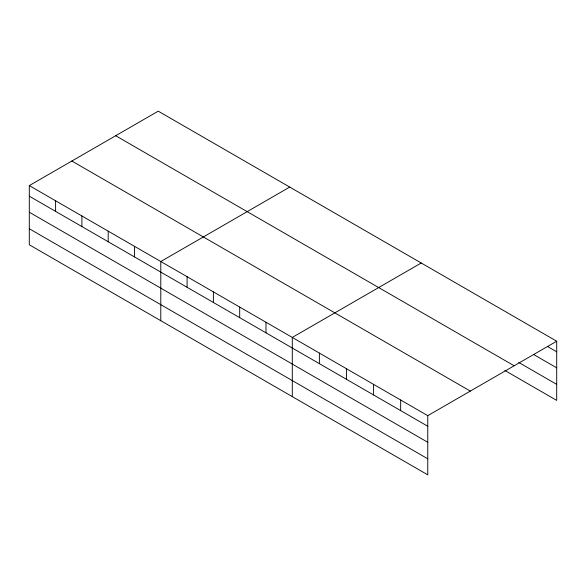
<?xml version="1.0" encoding="UTF-8"?>
<svg xmlns="http://www.w3.org/2000/svg" width="586" height="586" viewBox="0 0 586 586"><rect width="100%" height="100%" fill="white"/><g stroke="black" fill="none" stroke-linecap="round" stroke-linejoin="round"><path stroke-width="0.88" d="M427.765 442.284L427.765 415.657L29.3 185.601L29.3 244.787L427.765 474.836L427.765 442.284L29.3 212.227M504.832 370.455L556.7 400.399L556.7 341.213L158.235 111.164L29.3 185.601M289.726 187.081L160.791 261.517L160.791 320.703M421.224 262.997L292.289 337.433L292.289 396.619M427.765 415.657L556.7 341.213M547.412 346.443L556.7 351.805M533.472 354.435L556.7 367.84M518.764 362.463L556.7 384.365M115.684 135.725L514.149 365.781M71.851 161.033L470.316 391.089M29.3 196.193L427.765 426.242M29.3 228.752L427.765 458.801M400.67 400.011L400.67 410.603M373.575 384.365L373.575 394.957M346.48 368.726L346.48 379.318M319.385 353.08L319.385 363.672M265.993 322.249L265.993 332.841M239.689 307.071L239.689 317.663M213.392 291.887L213.392 302.479M187.095 276.702L187.095 287.294M134.494 246.332L134.494 256.924M108.198 231.148L108.198 241.74M81.901 215.97L81.901 226.562M55.597 200.786L55.597 211.378"/></g></svg>
